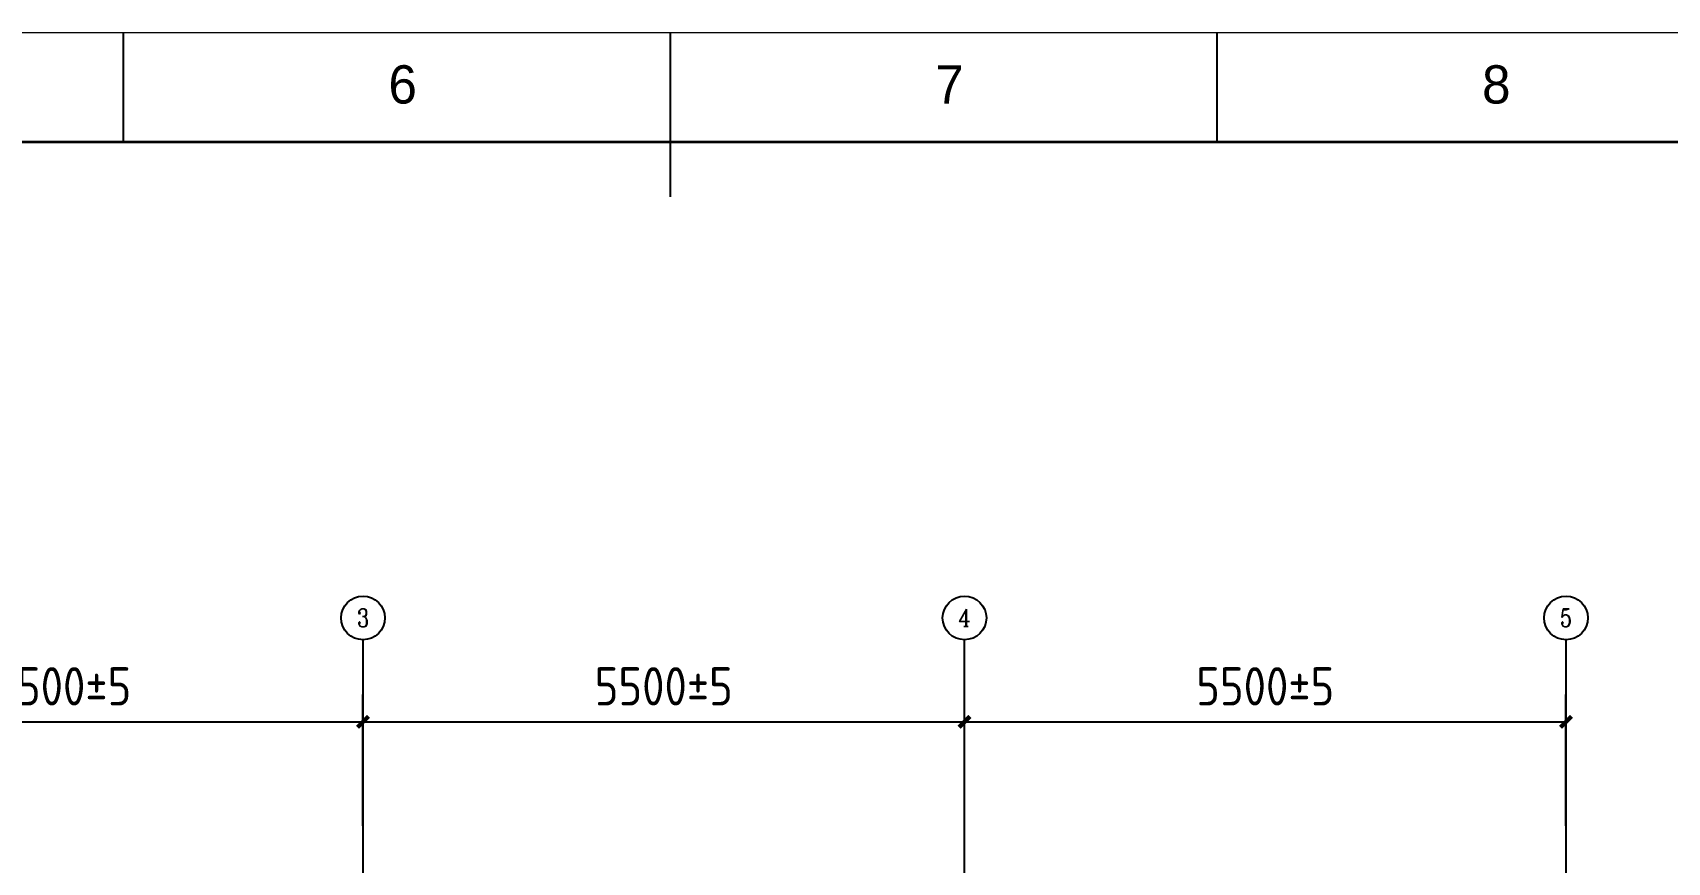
# Model space of a CAD drawing. Extents: x 1129386 to 1341523, y 309636 to 351636.
# Drawn here: x 1227403 to 1242350, y 344049 to 351636 of the extents above; entities that cross this region are included whole.
import ezdxf
from ezdxf.enums import TextEntityAlignment as Align

# ---------------------------------------------------------------- set-up
doc = ezdxf.new("R2010")
doc.units = 0
doc.header["$LTSCALE"] = 1000
doc.header["$MEASUREMENT"] = 0
doc.linetypes.add('SLD-实线', pattern=[0, 0])
for name, color, linetype in [('AXIS', 3, 'Continuous'), ('AXIS_TEXT', 7, 'Continuous'), ('DOTE', 1, 'Continuous'), ('细线层', 7, 'SLD-实线')]:
    doc.layers.add(name, color=color, linetype=linetype)
doc.layers.add('实线层', color=7, linetype='SLD-实线', lineweight=35)
doc.styles.add('_TCH_AXIS', font='COMPLEX', dxfattribs={"bigfont": 'GBCBIG'})
doc.styles.add('COMPLEX', font='COMPLEX')
doc.styles.add('SLDTEXTSTYLE1', font='')
doc.styles.get("Standard").update_dxf_attribs({"font": 'gbenor.shx', "bigfont": 'gbcbig.shx'})
doc.styles.get('SLDTEXTSTYLE1').set_extended_font_data('汉仪长仿宋体')
doc.dimstyles.new('STANDARD$0', dxfattribs={"dimscale": 100, "dimtxt": 3.5, "dimasz": 1, "dimexe": 2.5, "dimexo": 3, "dimgap": 1.5, "dimtad": 1, "dimdec": 0, "dimzin": 0, "dimdsep": 46, "dimtxsty": 'Standard', "dimblk": 'ARCHTICK', "dimcen": 0.09, "dimadec": 0, "dimazin": 0, "dimtfac": 1, "dimtdec": 0, "dimtix": 1, "dimtmove": 2, "dimatfit": 3, "dimldrblk": 'ARCHTICK', "dimfxl": 1, "dimtolj": 1, "dimtzin": 0, "dimarcsym": 0})

# ---------------------------------------------------------------- blocks, each defined once
blk = doc.blocks.new('_ArchTick')
at = {"color": 0, "linetype": 'ByBlock', "const_width": 0.4}
blk.add_lwpolyline([(-0.5, -0.5), (0.5, 0.5)], dxfattribs=at)
blk = doc.blocks.new('*D113')
at = {"color": 0, "lineweight": -2}
for p, q in [((1224923, 344384), (1224923, 345584)), ((1230423, 344384), (1230423, 345584))]:
    blk.add_line(p, q, dxfattribs=at)
at = {"color": 0, "linetype": 'ByBlock', "lineweight": -2}
blk.add_line((1224923, 345334), (1230423, 345334), dxfattribs=at)
at = {"layer": 'Defpoints', "color": 0}
for p in [(1230423, 345334), (1224923, 344084), (1230423, 344084)]:
    blk.add_point(p, dxfattribs=at)
at = {"color": 0, "lineweight": -2, "xscale": 100, "yscale": 100, "zscale": 100, "rotation": 180}
blk.add_blockref('_ArchTick', (1224923, 345334), dxfattribs=at)
at = {"color": 0, "lineweight": -2, "xscale": 100, "yscale": 100, "zscale": 100}
blk.add_blockref('_ArchTick', (1230423, 345334), dxfattribs=at)
at = {"color": 0, "insert": (1227673, 345659), "char_height": 350, "attachment_point": 5}
blk.add_mtext('\\A1;5500%%P5', dxfattribs=at)
blk = doc.blocks.new('*D114')
at = {"color": 0, "lineweight": -2}
for p, q in [((1230423, 344384), (1230423, 345584)), ((1235923, 344384), (1235923, 345584))]:
    blk.add_line(p, q, dxfattribs=at)
at = {"color": 0, "linetype": 'ByBlock', "lineweight": -2}
blk.add_line((1230423, 345334), (1235923, 345334), dxfattribs=at)
at = {"layer": 'Defpoints', "color": 0}
for p in [(1235923, 345334), (1230423, 344084), (1235923, 344084)]:
    blk.add_point(p, dxfattribs=at)
at = {"color": 0, "lineweight": -2, "xscale": 100, "yscale": 100, "zscale": 100, "rotation": 180}
blk.add_blockref('_ArchTick', (1230423, 345334), dxfattribs=at)
at = {"color": 0, "lineweight": -2, "xscale": 100, "yscale": 100, "zscale": 100}
blk.add_blockref('_ArchTick', (1235923, 345334), dxfattribs=at)
at = {"color": 0, "insert": (1233173, 345659), "char_height": 350, "attachment_point": 5}
blk.add_mtext('\\A1;5500%%P5', dxfattribs=at)
blk = doc.blocks.new('*D115')
at = {"color": 0, "lineweight": -2}
for p, q in [((1235923, 344384), (1235923, 345584)), ((1241423, 344384), (1241423, 345584))]:
    blk.add_line(p, q, dxfattribs=at)
at = {"color": 0, "linetype": 'ByBlock', "lineweight": -2}
blk.add_line((1235923, 345334), (1241423, 345334), dxfattribs=at)
at = {"layer": 'Defpoints', "color": 0}
for p in [(1241423, 345334), (1235923, 344084), (1241423, 344084)]:
    blk.add_point(p, dxfattribs=at)
at = {"color": 0, "lineweight": -2, "xscale": 100, "yscale": 100, "zscale": 100, "rotation": 180}
blk.add_blockref('_ArchTick', (1235923, 345334), dxfattribs=at)
at = {"color": 0, "lineweight": -2, "xscale": 100, "yscale": 100, "zscale": 100}
blk.add_blockref('_ArchTick', (1241423, 345334), dxfattribs=at)
at = {"color": 0, "insert": (1238673, 345659), "char_height": 350, "attachment_point": 5}
blk.add_mtext('\\A1;5500%%P5', dxfattribs=at)
blk = doc.blocks.new('_AXISO')
blk.add_circle((0, 0), 0.5)
at = {"layer": 'AXIS_TEXT', "style": 'COMPLEX', "width": 1.041667}
blk.add_attdef('A', text='', height=0.56, dxfattribs=at).set_placement((-0.25, -0.28), (0.25, -0.28), align=Align.FIT)

msp = doc.modelspace()

# ---------------------------------------------------------------- linework, layer by layer
at = {"color": 7, "linetype": 'SLD-实线', "lineweight": 18}
msp.add_line((1262181.7, 351635.9), (1202781.2, 351635.9), dxfattribs=at)
at = {"layer": 'AXIS'}
for p, q in [((1230423.4, 344084.5), (1230423.4, 346084.5)), ((1235923.4, 344084.5), (1235923.4, 346084.5)), ((1241423.4, 344084.5), (1241423.4, 346084.5))]:
    msp.add_line(p, q, dxfattribs=at)
at = {"layer": 'DOTE'}
for p, q in [((1230423.4, 336729.5), (1230423.4, 344084.5)), ((1235923.4, 336729.5), (1235923.4, 344084.5)), ((1241423.4, 336729.5), (1241423.4, 344084.5))]:
    msp.add_line(p, q, dxfattribs=at)
at = {"layer": '实线层', "lineweight": 25}
msp.add_line((1233231.5, 351635.9), (1233231.5, 350135.9), dxfattribs=at)
at = {"layer": '实线层', "color": 7, "lineweight": 35}
msp.add_line((1261181.7, 350635.9), (1205281.2, 350635.9), dxfattribs=at)
at = {"layer": '细线层'}
for p, q in [((1228231.2, 351635.9), (1228231.2, 350635.9)), ((1238231.2, 351635.9), (1238231.2, 350635.9))]:
    msp.add_line(p, q, dxfattribs=at)

# ---------------------------------------------------------------- block references
at = {"layer": 'AXIS'}
ref = msp.add_blockref('_AXISO', (1230423.4, 346284.5), dxfattribs=dict(at, xscale=400, yscale=400, zscale=400))
ref.add_attrib('A', '3', dxfattribs={"layer": 'AXIS_TEXT', "height": 164.4, "style": '_TCH_AXIS', "width": 0.995025}).set_placement((1230368.6, 346202.3), (1230478.2, 346202.3), align=Align.FIT)
ref = msp.add_blockref('_AXISO', (1235923.4, 346284.5), dxfattribs=dict(at, xscale=400, yscale=400, zscale=400))
ref.add_attrib('A', '4', dxfattribs={"layer": 'AXIS_TEXT', "height": 160.2, "style": '_TCH_AXIS', "width": 0.93985}).set_placement((1235866.2, 346204.4), (1235980.7, 346204.4), align=Align.FIT)
ref = msp.add_blockref('_AXISO', (1241423.4, 346284.5), dxfattribs=dict(at, xscale=400, yscale=400, zscale=400))
ref.add_attrib('A', '5', dxfattribs={"layer": 'AXIS_TEXT', "height": 164.4, "style": '_TCH_AXIS', "width": 0.995025}).set_placement((1241368.6, 346202.3), (1241478.2, 346202.3), align=Align.FIT)

# ---------------------------------------------------------------- texts
at = {"color": 7, "linetype": 'SLD-实线', "lineweight": 18, "char_height": 350, "attachment_point": 2, "style": 'SLDTEXTSTYLE1'}
for s, insert in [('6', (1230785.9, 351337.9)), ('7', (1235785.9, 351337.9)), ('8', (1240785.9, 351337.9))]:
    msp.add_mtext(s, dxfattribs=dict(at, insert=insert))

# ---------------------------------------------------------------- dimensions: what is measured, and where the dimension line sits
at = {"color": 3}
for p1, p2, picture, middle in [((1224923.4, 344084.5), (1230423.4, 344084.5), '*D113', (1227673.4, 345659.5)), ((1230423.4, 344084.5), (1235923.4, 344084.5), '*D114', (1233173.4, 345659.5)), ((1235923.4, 344084.5), (1241423.4, 344084.5), '*D115', (1238673.4, 345659.5))]:
    dim = msp.add_aligned_dim(p1=p1, p2=p2, distance=1250, text='5500%%P5', dimstyle='STANDARD$0', override={"dimblk": 'ArchTick', "dimfxl": 0}, dxfattribs=at)
    dim.commit()
    dim.dimension.update_dxf_attribs({"geometry": picture, "text_midpoint": middle})

doc.saveas('drawing.dxf')
